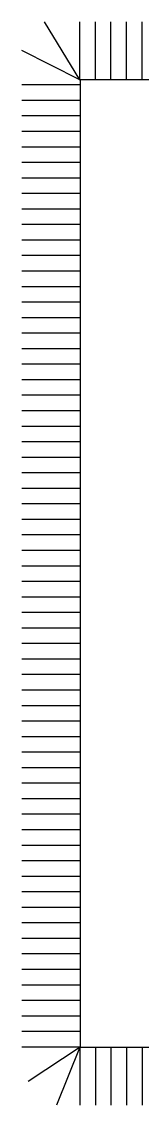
# Model space of a CAD drawing. Header units: millimetres. Extents: x -529782 to -142003, y -492574 to -273331.
# Drawn here: x -429402 to -429015, y -321610 to -318118 of the extents above; entities that cross this region are included whole.
import ezdxf

# ---------------------------------------------------------------- set-up
doc = ezdxf.new("R2010")
doc.units = ezdxf.units.MM
doc.header["$LTSCALE"] = 500
doc.header["$MEASUREMENT"] = 0
doc.layers.add('THAY', color=7, linetype='CONTINUOUS')

msp = doc.modelspace()

# ---------------------------------------------------------------- linework, layer by layer
at = {"layer": 'THAY', "color": 251, "ltscale": 0.3}
for p, q in [((-429215.7638778579, -318305.915701053), (-429329.0993233178, -318118.309240206)), ((-429215.7638778579, -318305.915701053), (-429215.7638778579, -318118.309240206)), ((-429165.7638778579, -318305.915701053), (-429165.7638778579, -318118.309240206)), ((-429115.7638778579, -318305.915701053), (-429115.7638778579, -318118.309240206)), ((-429065.7638778579, -318305.915701053), (-429065.7638778579, -318118.309240206)), ((-429015.7638778579, -318305.915701053), (-429015.7638778579, -318118.309240206)), ((-429215.7638778579, -318305.915701053), (-429402.4039116469, -318210.9038137634)), ((-429214.7974507999, -318322.1238431622), (-429402.4039116469, -318322.1238431622)), ((-429214.7974507999, -318372.1238431622), (-429402.4039116469, -318372.1238431622)), ((-429214.7974507999, -318422.1238431622), (-429402.4039116469, -318422.1238431622)), ((-429214.7974507999, -318472.1238431622), (-429402.4039116469, -318472.1238431622)), ((-429214.7974507999, -318522.1238431622), (-429402.4039116469, -318522.1238431622)), ((-429214.7974507999, -318572.1238431622), (-429402.4039116469, -318572.1238431622)), ((-429214.7974507999, -318622.1238431622), (-429402.4039116469, -318622.1238431622)), ((-429214.7974507999, -318672.1238431622), (-429402.4039116469, -318672.1238431622)), ((-429214.7974507999, -318722.1238431622), (-429402.4039116469, -318722.1238431622)), ((-429214.7974507999, -318772.1238431622), (-429402.4039116469, -318772.1238431622)), ((-429214.7974507999, -318822.1238431622), (-429402.4039116469, -318822.1238431622)), ((-429214.7974507999, -318872.1238431622), (-429402.4039116469, -318872.1238431622)), ((-429214.7974507999, -318872.1238431622), (-429402.4039116469, -318872.1238431622)), ((-429214.7974507999, -318922.1238431622), (-429402.4039116469, -318922.1238431622)), ((-429214.7974507999, -318972.1238431622), (-429402.4039116469, -318972.1238431622)), ((-429214.7974507999, -319022.1238431622), (-429402.4039116469, -319022.1238431622)), ((-429214.7974507999, -319072.1238431622), (-429402.4039116469, -319072.1238431622)), ((-429214.7974507999, -319122.1238431622), (-429402.4039116469, -319122.1238431622)), ((-429214.7974507999, -319172.1238431622), (-429402.4039116469, -319172.1238431622)), ((-429214.7974507999, -319222.1238431622), (-429402.4039116469, -319222.1238431622)), ((-429214.7974507999, -319272.1238431622), (-429402.4039116469, -319272.1238431622)), ((-429214.7974507999, -319322.1238431622), (-429402.4039116469, -319322.1238431622)), ((-429214.7974507999, -319372.1238431622), (-429402.4039116469, -319372.1238431622)), ((-429214.7974507999, -319422.1238431622), (-429402.4039116469, -319422.1238431622)), ((-429214.7974507999, -319472.1238431622), (-429402.4039116469, -319472.1238431622)), ((-429214.7974507999, -319522.1238431622), (-429402.4039116469, -319522.1238431622)), ((-429214.7974507999, -319572.1238431622), (-429402.4039116469, -319572.1238431622)), ((-429214.7974507999, -319622.1238431622), (-429402.4039116469, -319622.1238431622)), ((-429214.7974507999, -319672.1238431622), (-429402.4039116469, -319672.1238431622)), ((-429214.7974507999, -319722.1238431622), (-429402.4039116469, -319722.1238431622)), ((-429214.7974507999, -319722.1238431622), (-429402.4039116469, -319722.1238431622)), ((-429214.7974507999, -319772.1238431622), (-429402.4039116469, -319772.1238431622)), ((-429214.7974507999, -319822.1238431622), (-429402.4039116469, -319822.1238431622)), ((-429214.7974507999, -319872.1238431622), (-429402.4039116469, -319872.1238431622)), ((-429214.7974507999, -319922.1238431622), (-429402.4039116469, -319922.1238431622)), ((-429214.7974507999, -319972.1238431622), (-429402.4039116469, -319972.1238431622)), ((-429214.7974507999, -320022.1238431622), (-429402.4039116469, -320022.1238431622)), ((-429214.7974507999, -320072.1238431622), (-429402.4039116469, -320072.1238431622)), ((-429214.7974507999, -320122.1238431622), (-429402.4039116469, -320122.1238431622)), ((-429214.7974507999, -320172.1238431622), (-429402.4039116469, -320172.1238431622)), ((-429214.7974507999, -320222.1238431622), (-429402.4039116469, -320222.1238431622)), ((-429214.7974507999, -320272.1238431622), (-429402.4039116469, -320272.1238431622)), ((-429214.7974507999, -320322.1238431622), (-429402.4039116469, -320322.1238431622)), ((-429214.7974507999, -320372.1238431622), (-429402.4039116469, -320372.1238431622)), ((-429214.7974507999, -320422.1238431622), (-429402.4039116469, -320422.1238431622)), ((-429214.7974507999, -320472.1238431622), (-429402.4039116469, -320472.1238431622)), ((-429214.7974507999, -320522.1238431622), (-429402.4039116469, -320522.1238431622)), ((-429214.7974507999, -320572.1238431622), (-429402.4039116469, -320572.1238431622)), ((-429214.7974507999, -320572.1238431622), (-429402.4039116469, -320572.1238431622)), ((-429214.7974507999, -320622.1238431622), (-429402.4039116469, -320622.1238431622)), ((-429214.7974507999, -320672.1238431622), (-429402.4039116469, -320672.1238431622)), ((-429214.7974507999, -320722.1238431622), (-429402.4039116469, -320722.1238431622)), ((-429214.7974507999, -320772.1238431622), (-429402.4039116469, -320772.1238431622)), ((-429214.7974507999, -320822.1238431622), (-429402.4039116469, -320822.1238431622)), ((-429214.7974507999, -320872.1238431622), (-429402.4039116469, -320872.1238431622)), ((-429214.7974507999, -320922.1238431622), (-429402.4039116469, -320922.1238431622)), ((-429214.7974507999, -320972.1238431622), (-429402.4039116469, -320972.1238431622)), ((-429214.7974507999, -321022.1238431622), (-429402.4039116469, -321022.1238431622)), ((-429214.7974507999, -321072.1238431622), (-429402.4039116469, -321072.1238431622)), ((-429214.7974507999, -321122.1238431622), (-429402.4039116469, -321122.1238431622)), ((-429214.7974507999, -321172.1238431622), (-429402.4039116469, -321172.1238431622)), ((-429214.7974507999, -321222.1238431622), (-429402.4039116469, -321222.1238431622)), ((-429214.7974507999, -321272.1238431622), (-429402.4039116469, -321272.1238431622)), ((-429214.7974507999, -321322.1238431622), (-429402.4039116469, -321322.1238431622)), ((-429214.7974507999, -321372.1238431622), (-429402.4039116469, -321372.1238431622)), ((-429214.7974507999, -321422.1238431622), (-429402.4039116469, -321422.1238431622)), ((-429214.7974507999, -321422.1238431622), (-429381.3572681327, -321532.7261067693)), ((-429215.7638778579, -321422.1238431622), (-429290.8631351557, -321609.7303040092)), ((-429215.7638778579, -321422.1238431622), (-429215.7638778579, -321609.7303040092)), ((-429165.7638778579, -321422.1238431622), (-429165.7638778579, -321609.7303040092)), ((-429115.7638778579, -321422.1238431622), (-429115.7638778579, -321609.7303040092)), ((-429065.7638778579, -321422.1238431622), (-429065.7638778579, -321609.7303040092)), ((-429015.7638778579, -321422.1238431622), (-429015.7638778579, -321609.7303040092))]:
    msp.add_line(p, q, dxfattribs=at)
at = {"layer": 'THAY', "color": 144, "ltscale": 0.3}
msp.add_lwpolyline([(-428358.1177847613, -318305.915701053), (-429214.7974507999, -318305.915701053), (-429214.7974507999, -321422.1238431622), (-428358.1177847613, -321422.1238431622)], dxfattribs=at)

doc.saveas('drawing.dxf')
